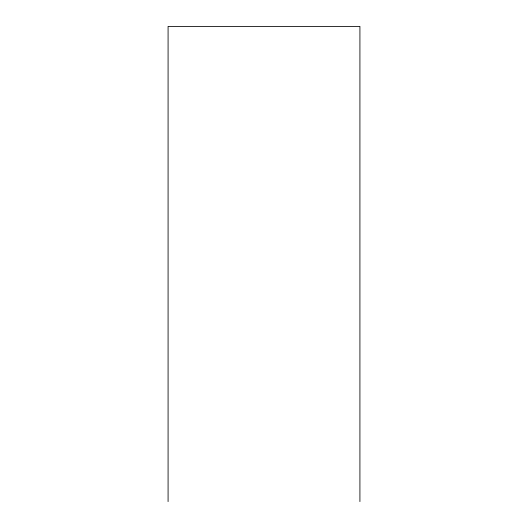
<?xml version="1.0" encoding="UTF-8"?>
<svg xmlns="http://www.w3.org/2000/svg" width="528" height="528" viewBox="0 0 528 528"><rect width="100%" height="100%" fill="white"/><g stroke="black" fill="none" stroke-linecap="round" stroke-linejoin="round"><path stroke-width="0.79" d="M359.918 501.6L359.918 26.4L168.082 26.4L168.082 501.6"/></g></svg>
